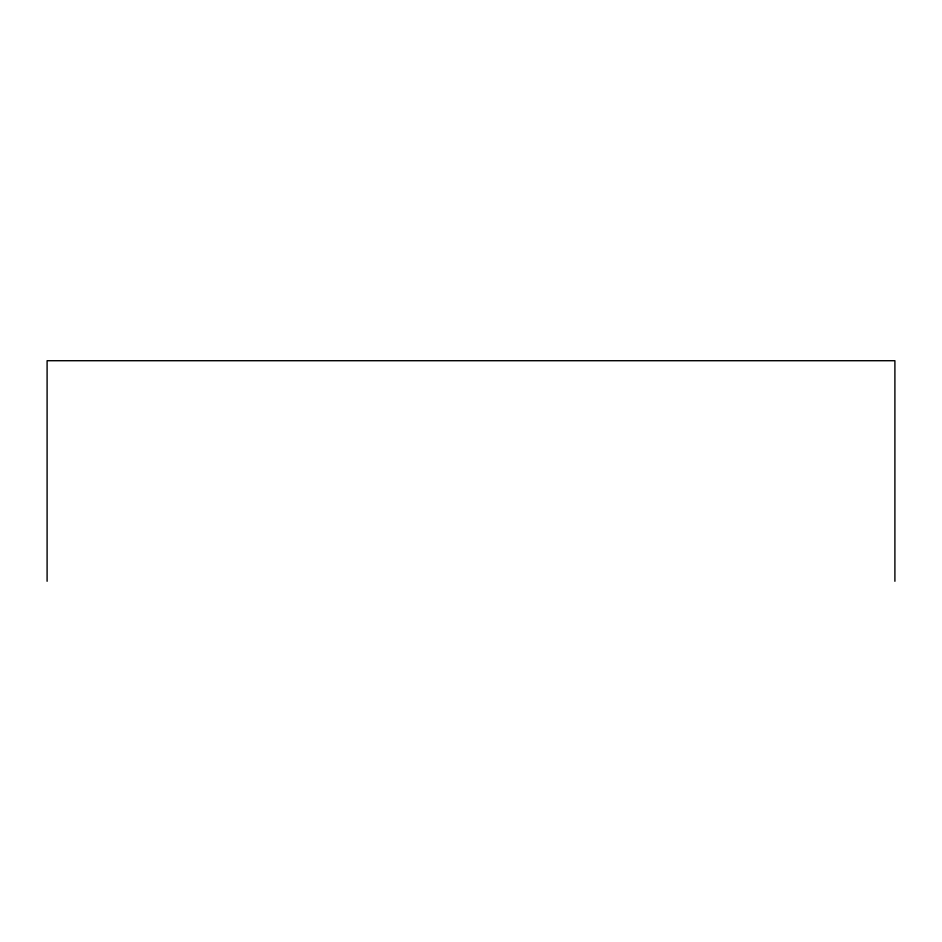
<?xml version="1.0" encoding="UTF-8"?>
<svg xmlns="http://www.w3.org/2000/svg" width="942" height="942" viewBox="0 0 942 942"><rect width="100%" height="100%" fill="white"/><g stroke="black" fill="none" stroke-linecap="round" stroke-linejoin="round"><path stroke-width="1.41" d="M894.9 581.285L894.9 360.715L47.1 360.715L47.1 581.285"/></g></svg>
